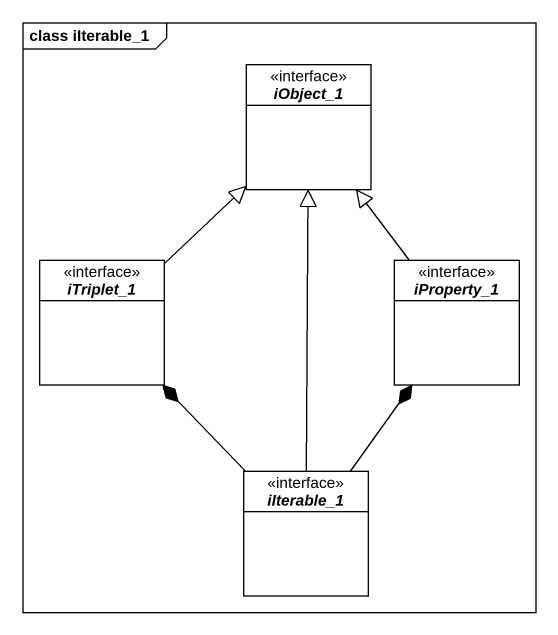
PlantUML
@startuml
mainframe class iIterable_1
hide circle
hide empty members
interface iObject_1
interface iTriplet_1
interface iProperty_1
interface iIterable_1
iTriplet_1 -up-|> iObject_1
iProperty_1 -up-|> iObject_1
iIterable_1 -up-|> iObject_1
iIterable_1 -up-* iTriplet_1
iIterable_1 -up-* iProperty_1
@enduml
